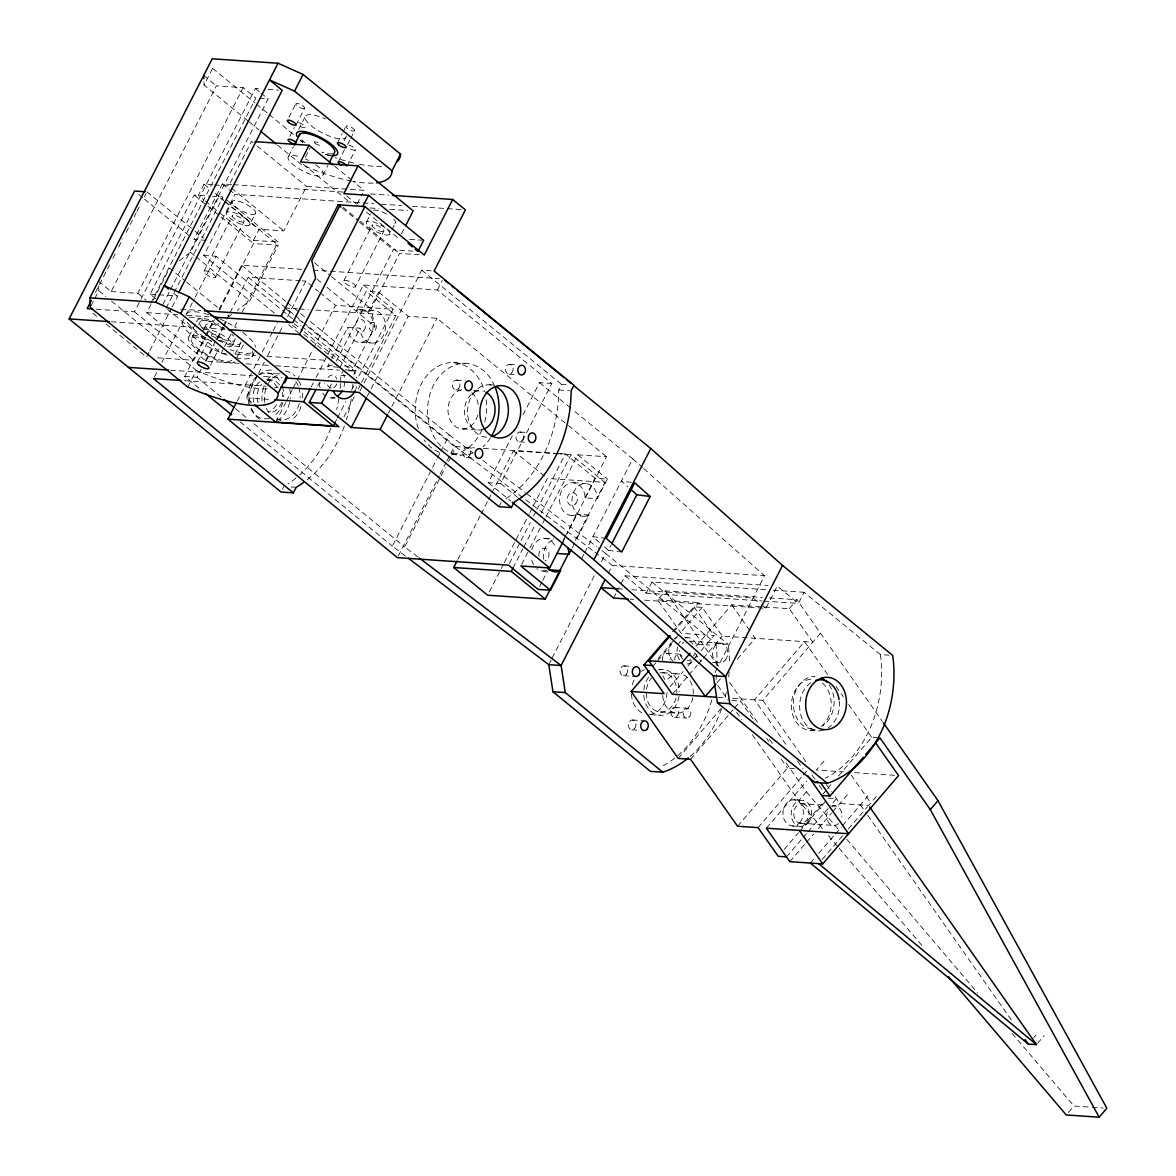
<?xml version="1.0" encoding="UTF-8"?>
<svg xmlns="http://www.w3.org/2000/svg" width="1176" height="1176" viewBox="0 0 1176 1176"><rect width="100%" height="100%" fill="white"/><g stroke="black" fill="none" stroke-linecap="round" stroke-linejoin="round"><path stroke-width="0.75" stroke-dasharray="5 3.75" d="M95.462 292.398L109.574 264.835M112.896 258.353L115.38 253.487M118.703 247.004L122.848 238.89M126.17 232.407L136.122 212.944M136.96 211.327L140.282 204.844M144.428 196.73L146.089 193.496M91.052 305.892L94.153 299.821M94.918 298.307L98.799 290.737L98.622 285.959M247.857 120.805L204.065 85.04L212.606 68.355L212.474 65.165M98.431 281.182L111.147 291.56L216.399 85.863L243.138 87.671L255.854 98.064L150.528 303.746M96.27 309.229L134.476 311.816L194.216 195.069L210.666 196.171M212.827 184.823L204.021 184.22L198.332 195.348L203.977 199.964M155.805 298.807L150.146 294.191L255.412 88.494L260.763 88.862M238.993 363.34L206.138 361.12L146.809 312.64L152.498 301.526M153.321 299.939L169.564 268.172L185.117 280.858M231.496 184.529L222.352 183.912L193.908 239.507L206.241 240.345M162.861 304.584L169.55 291.53M170.388 289.884L268.128 98.887L261.057 93.11M179.311 260.778L190.439 252.326L218.898 196.73L223.131 200.185M166.11 308.2L223.014 197.009L212.43 196.289M148.999 352.227L146.5 357.092L105.531 323.62M149.822 350.61L171.402 308.45M172.225 306.833L178.032 295.47M274.405 313.169L203.771 255.457L235.068 194.305L361.208 202.816M226.762 212.4L232.451 201.287M204.036 271.141L232.495 215.546M154.365 376.967L156.864 372.072M161.876 362.296L185.235 316.623M186.073 315.006L194.422 298.689M195.26 297.058L216.119 256.294L292.398 318.623M288.943 117.321L295.926 103.679M215.487 277.418A6.556 1.999 27.1 0 0 208.152 271.421A6.556 1.999 27.1 0 0 205.653 273.993A6.556 1.999 27.1 0 0 215.487 277.418L243.946 221.823A6.556 1.999 27.1 0 0 236.596 215.825A6.556 1.999 27.1 0 0 234.097 218.398A6.556 1.999 27.1 0 0 243.946 221.823M289.693 136.431L294.353 127.331M295.984 125.068L304.525 108.383A4.91 1.499 27.1 0 0 299.013 103.885A4.91 1.499 27.1 0 0 297.146 105.825A4.91 1.499 27.1 0 0 304.525 108.383M188.954 336.63L195.936 322.988M191.806 338.218L195.686 330.632M198.788 324.561L200.346 321.533M249.665 224.954A13.112 3.984 27.1 0 0 234.994 212.959A13.112 3.984 27.1 0 0 229.996 218.119A13.112 3.984 27.1 0 0 249.665 224.954L255.354 213.841A13.112 3.984 27.1 0 0 240.683 201.846A13.112 3.984 27.1 0 0 235.685 207.005A13.112 3.984 27.1 0 0 255.354 213.841M298.66 129.448L305.642 115.792M288.561 156.305L293.441 146.779M202.831 330.956L205.668 325.385M219.515 212.65L253.428 240.36L259.117 229.232L283.798 230.893L306.554 186.425L364.134 190.306L352.829 181.075M198.906 388.08L184.676 376.452L204.756 337.218M205.594 335.572L213.121 320.857M218.986 309.42L241.58 265.261L302.041 269.348M157.422 357.827L193.805 360.282L205.418 337.586M206.256 335.969L214.546 319.754M219.53 310.023L253.546 243.535L278.227 245.211L249.782 300.791L237.258 310.302M197.303 362.252L209.019 339.349M187.748 387.051L196.274 370.366A104.561 31.796 27.1 0 0 267.922 388.771M305.422 157.084L310.082 147.985M184.676 376.452L197.009 377.29L201.14 369.22M205.271 361.15L222.617 327.251M223.44 325.634L225.924 320.798M226.748 319.181L229.232 314.345M230.055 312.728L248.224 277.213L300.409 280.741M206.138 361.12L214.267 345.229M217.531 338.879L223.219 327.766M224.028 326.178L227.277 319.813M210.43 365.251L218.809 348.904M167.521 309.347L221.206 353.212L223.719 348.302M224.557 346.67L231.246 333.587M234.597 327.046L237.934 320.504M242.124 312.331L278.109 242.021L225.836 199.317M232.26 345.185L235.112 339.614M337.497 142.796L342.157 133.697M342.936 132.182L346.038 126.126M322.915 175.136L327.795 165.61M235.009 354.094L240.448 343.48M344.112 140.855L345.671 137.812M237.096 357.181L243.3 345.053A26.225 7.967 27.1 0 1 217.663 340.055M338.247 161.906L344.465 149.778M347.64 144.472L349.978 139.929M350.742 138.4L354.623 130.83A4.91 1.499 27.1 0 0 349.125 126.332A4.91 1.499 27.1 0 0 347.243 128.272A4.91 1.499 27.1 0 0 354.623 130.83M346.846 166.61L355.373 149.94M251.914 356.887L254.045 352.726M237.126 401.178L253.016 370.102M253.854 368.47L261.395 353.755M262.233 352.124L272.273 332.499M273.111 330.868L277.286 322.694M251.723 402.471L246.063 397.855L257.676 375.144M258.514 373.527L264.321 362.179M267.643 355.696L283.401 324.885M287.547 316.77L305.804 281.108L318.52 291.486M357.151 203.963L362.59 193.349M366.603 221.838L370.675 213.9M343.892 280.579L372.336 224.984M275.728 422.096L285.695 402.633M286.518 401.016L292.324 389.653M293.162 388.036L313.066 349.125M313.904 347.493L335.469 305.334L393.063 309.229L357.372 378.951M355.343 286.856A6.556 1.999 27.1 0 0 348.008 280.858A6.556 1.999 27.1 0 0 345.494 283.431A6.556 1.999 27.1 0 0 355.343 286.856L383.788 231.26A6.556 1.999 27.1 0 0 376.452 225.263A6.556 1.999 27.1 0 0 373.953 227.835A6.556 1.999 27.1 0 0 383.788 231.26M311.111 387.139L315.271 379.04M316.094 377.423L363.399 284.989L437.428 289.987L551.853 383.479L500.653 483.542L488.305 482.704L512.266 435.899M389.521 234.391A13.112 3.984 27.1 0 0 374.835 222.396A13.112 3.984 27.1 0 0 369.837 227.571A13.112 3.984 27.1 0 0 389.521 234.391L391.138 231.216M391.961 229.629L395.21 223.278M317.682 386.066L319.358 382.803L324.635 383.155M338.276 367.191L327.707 366.486L331.044 359.959M331.882 358.327L347.743 327.325L360.076 328.163L360.591 332.102A16.39 12.745 -86.1 0 0 376.526 342.275A16.39 12.745 -86.1 0 0 385.008 321.474A16.39 12.745 -86.1 0 0 369.073 311.302L356.196 310.802L366.206 291.236L378.554 292.06L408.219 316.3L437.002 318.24L566.979 424.433M336.38 360.973L393.269 249.797L412.658 251.105M401.472 233.774L404.823 227.233M329.177 388.536L331.691 383.626L331.926 386.625M340.04 367.309L360.076 328.163M368.529 311.64L378.554 292.06M348.508 370.734L352.168 370.969L374.923 326.502L371.116 308.994L399.561 253.399L420.714 254.825M282.461 489.245L283.886 486.467M340.599 381.891A119.085 92.595 -86.1 0 0 340.79 375.276L342.922 371.116M353.844 374.718L355.975 370.558L302.291 326.693M334.969 422.728L336.63 419.494M337.468 417.862L345.759 401.648M351.565 390.3L354.064 385.434M343.995 416.848L354.873 395.592M358.224 389.05L360.738 384.14M361.561 382.509L395.871 315.477L366.206 291.236M360.018 390.844L421.772 270.171L432.356 270.892M367.221 396.43L408.219 316.3M437.428 289.987L442.308 280.461M388.477 413.085L390.991 408.175M391.829 406.543L437.002 318.24M405.5 556.086L392.343 546.12L436.693 459.449M437.531 457.817L440.03 452.907M440.868 451.275L449.232 434.929L306.995 318.725M398.282 556.028L439.28 475.898M440.118 474.266L445.969 462.83M446.806 461.183L454.348 446.468L474.369 447.821M417.833 556.924L404.676 546.943L440.191 477.544M441.015 475.927L445.145 467.857M448.453 461.404L450.937 456.567M451.76 454.95L455.891 446.88L303.702 322.533M522.997 414.922L539.519 382.641L551.853 383.479M457.876 559.409L480.278 515.617M481.116 514L487.746 501.035M488.584 499.403L491.068 494.537M491.891 492.92L513.471 450.761L554.866 453.554M499.036 506.738L501.182 502.578M506.003 498.639A119.085 92.595 -86.1 0 0 558.791 389.991L561.628 384.434L568.684 384.905M489.29 591.969L503.401 564.406M504.225 562.775L529.126 514.132M529.95 512.515L532.434 507.65M533.272 506.033L547.384 478.47L604.964 482.351L573.432 543.974M509.34 563.524L520.218 542.268M521.056 540.622L530.258 522.644M533.595 516.102L536.109 511.192M536.947 509.561L565.391 453.965L595.056 478.206L607.404 479.044L597.349 498.683L585.001 497.86L584.884 495.375A16.39 12.745 -86.1 0 0 569.904 483.13A16.39 12.745 -86.1 0 0 559.835 502.784A16.39 12.745 -86.1 0 0 574.829 515.029L576.666 514.147L589.014 514.985L575.329 541.71M512.971 568.155L522.938 548.692M523.761 547.075L535.374 524.378M541.18 513.03L571.051 454.656L604.964 482.351M521.674 564.348L529.2 549.633M530.038 548.001L541.754 525.113M542.592 523.482L545.105 518.572M545.943 516.94L577.739 454.803L606.522 456.744L567.2 533.595M539.71 586.368L542.033 581.841M542.812 580.327L547.443 571.257M562.995 540.872L564.598 537.726M565.406 536.153L576.666 514.147M585.001 497.86L595.056 478.206M563.025 541.769L566.362 535.227M572.109 548.001L574.535 543.283M581.547 558.879L583.987 554.116M584.795 552.529L632.747 458.816L572.006 409.189M548.78 664.675L551.279 659.765M552.117 658.134L595.629 573.109M601.495 561.658L605.669 553.484L598.364 547.942M604.508 546.913L608.36 550.339L610.873 545.443M608.257 573.374L612.328 565.435L764.503 575.711L718.286 666.042M613.651 598.055L616.092 593.292M616.9 591.704L620.164 585.354M620.972 583.766L625.029 575.814L768.163 585.486M625.029 575.814L646.227 593.13L651.916 582.017L766.061 589.72M714.964 672.525L717.448 667.674M644.463 600.142L765.841 608.33L777.218 586.089L798.416 603.406L804.105 592.292L880.383 654.606L890.967 655.326M111.147 291.56L137.812 293.368L243.138 87.671M700.984 650.769L714.082 635.54L681.169 633.305L657.663 599.833L665.366 590.881L762.254 597.423M672.51 631.762L693.928 606.831L702.16 607.389L722.314 636.084L812.792 642.199L789.287 608.712L764.106 607.007M673.833 631.688L698.823 602.612L702.16 607.389L680.742 632.32M658.134 658.619L673.598 640.626M674.789 639.244L679.552 633.702M652.606 666.542L656.179 662.397M657.369 661L671.658 644.389M696.016 646.374L731.722 604.832L762.313 606.889M670.041 686.769L683.138 671.54M687.901 665.998L696.221 656.311M672.334 694.252L687.813 676.244M689.004 674.862L697.324 665.175M698.515 663.779L702.087 659.633M703.277 658.251L722.314 636.084M717.139 682.624L720.712 678.464M737.367 659.075L755.227 638.303L751.141 632.482M789.287 608.712L796.975 599.76L882.382 721.447M678.185 758.432L721.035 708.584M690.533 759.27L728.62 714.964M729.796 713.582L733.368 709.422M734.559 708.04L740.512 701.116L753.052 718.977M732.648 698.323L762.812 700.352L820.481 633.247M737.528 826.243L787.523 768.075L794.373 768.545M758.094 827.625L802.135 776.395M803.326 775.013L806.898 770.853M766.326 828.183L806.795 781.099M823.994 761.078L816.306 770.015L843.736 771.868M822.465 828.668L798.68 800.724L806.368 791.786L785.318 761.798M822.921 794.079L826.493 789.934M827.683 788.537L831.256 784.392M838.385 776.087L871.71 737.308L878.296 737.749M801.606 827.639L823.038 802.708M784.201 849.41L798.475 832.784M799.665 831.403L828.227 798.166L836.459 798.725L829.315 807.03M786.465 856.878L801.944 838.885M803.135 837.488L806.707 833.343M807.897 831.961L828.125 808.412M789.831 861.67L805.295 843.662M806.486 842.281L813.63 833.975M818.393 828.433L831.476 813.204M832.667 811.808L847.499 794.564M810.396 863.052L813.968 858.906M818.716 853.364L834.196 835.357M835.386 833.975L841.34 827.051M842.53 825.67L868.064 795.946M822.186 859.45L843.604 834.534M848.366 828.992L867.418 806.839M876.296 796.505L868.608 805.442L839.811 803.502L832.417 792.977M1033.733 1037.673L1035.938 1035.115M1037.57 1043.332L1044.156 1035.674M1068.455 1112.422L1073.953 1106.028L1090.402 1107.145M231.687 314.536L228.908 316.638L226.071 314.33M356.196 310.802L356.725 310.464A16.39 12.745 -86.1 0 1 372.66 320.636A16.39 12.745 -86.1 0 1 364.192 341.437A16.39 12.745 -86.1 0 1 348.258 331.264L347.743 327.325M327.707 366.486L329.118 365.736A16.39 12.745 -86.1 0 1 332.44 365.177M589.014 514.985L587.162 515.852A16.39 12.745 -86.1 0 1 572.183 503.622A16.39 12.745 -86.1 0 1 582.238 483.968A16.39 12.745 -86.1 0 1 597.217 496.199L597.349 498.683M267.922 89.347L278.639 90.067M259.367 98.299L268.128 98.887M233.318 184.661L343.01 192.055M370.425 193.908L388.712 195.142M214.591 184.941L228.703 185.881L251.458 141.414L255.692 144.868M363.031 202.948L373.997 203.683M381.318 204.183L401.428 205.535M412.394 206.27L461.756 209.607M369.999 207.961L378.995 208.564M389.785 209.299L407.793 210.519M409.542 239.389L421.875 240.213M253.428 240.36L278.109 242.021M203.771 255.457L216.119 256.294M313.036 270.083L439.456 278.624M302.203 280.858L305.804 281.108M150.146 294.191L176.959 295.999L172.71 292.545M360.018 309.626L372.351 310.449M284.812 307.98L297.557 308.832M299.38 308.95L308.479 309.567M315.771 310.067L395.871 315.477M180.737 309.185L200.846 310.538M146.809 312.64L177.841 314.742M186.969 315.359L208.872 316.829M111.191 321.739L193.452 327.296M202.595 327.913L226.351 329.515M360.9 342.289L373.248 343.127M509.546 364.354L516.602 364.839M453.348 362.649L465.696 363.472M221.206 353.212L226.689 353.579M235.832 354.196L255.942 355.549M266.908 356.299L327.237 360.37M509.032 374.174L516.088 374.659M345.391 369.837L355.975 370.558M246.299 363.825L268.201 365.31M275.507 365.795L339.379 370.117M456.435 380.083L465.24 380.686M489.334 384.772L494.626 385.14M340.79 375.276L346.082 375.644M558.791 389.991L569.36 390.711M267.055 373.057L279.844 373.924M473.458 390.27L480.764 390.77M170.52 370.219L252.781 375.776M263.747 376.511L282.034 377.746M455.906 389.903L462.962 390.373M268.084 379.701L270.818 379.892M184.47 380.686L266.364 386.213M331.573 397.929L335.101 398.164M246.063 397.855L271.259 399.546M519.998 432.018L527.054 432.503M462.241 428.931L478.691 430.048M277.433 419.744L281.093 419.994M519.483 441.838L526.539 442.323M483.468 448.438L558.115 453.48M559.938 453.598L565.391 453.965M466.872 447.747L473.928 448.218M556.66 453.686L571.051 454.656M452.054 454.524L460.86 455.112M466.358 457.567L473.413 458.037M573.226 482.719L585.56 483.542M290.942 486.938L296.234 487.305M571.507 515.441L583.84 516.279M544.782 538.299L553.587 538.902M543.047 571.036L546.575 571.271M773.308 590.205L804.105 592.292M769.56 597.908L796.975 599.76M619.061 588.897L622.677 589.132M631.747 589.749L753.125 597.937L760.196 603.714M646.227 593.13L762.18 600.965M763.988 601.083L798.416 603.406M657.663 599.833L698.823 602.612M629.968 599.157L633.585 599.407M684.638 637.51L687.931 637.73M689.577 641.126L720.668 643.213M605.669 553.484L715.861 643.507L728.194 644.345A109.309 84.995 -86.1 0 1 729.414 661.5M697.456 644.242L709.789 645.065M666.542 653.268L678.875 654.106M692.208 661L686.725 660.633A9.834 7.644 -86.1 0 0 690.606 659.486M712.318 662.367L719.624 662.852M624.044 665.851L632.85 666.454M659.324 669.232L662.852 669.467M662.588 672.731L679.037 673.848M623.53 675.671L635.863 676.509M718.036 697.339L725.342 697.824M731.707 700.514L740.512 701.116M674.892 707.408L687.24 708.246M660.515 712.009L676.964 713.126M651.43 714.685L660.25 715.273M674.377 717.228L686.725 718.051M809.955 730.281L818.187 730.84M632.394 719.991L642.978 720.697M631.88 729.811L638.935 730.281M854.702 772.617L894.921 775.322M793.859 799.812L802.076 800.356M802.738 803.722A9.834 7.644 -86.1 0 1 807.236 819.54A9.834 7.644 -86.1 0 1 794.182 817.1A9.834 7.644 -86.1 0 1 802.738 803.722L824.685 805.207M831.991 805.707L835.651 805.957M800.033 823.171L832.946 825.39M792.477 825.993L800.694 826.537M1092.239 1107.263L1103.206 1108.013M631.394 482.351L621.369 481.058L627.808 486.761M606.287 538.388L592.924 536.653L599.363 542.356M608.36 550.339L620.061 551.867M449.232 434.929L472.634 452.657M482.866 460.404L525.26 492.538M526.73 493.655L596.894 546.84M455.891 446.88L593.321 551.029M594.777 552.132L612.328 565.435M255.412 88.494L259.646 91.963M334.469 166.081L351.418 179.928M212.606 68.355L254.986 102.973M256.397 104.135L267.702 113.366M269.113 114.528L294.529 135.299M300.189 139.915L303.011 142.222M203.698 75.484L216.399 85.863M346.685 195.966L356.578 204.051M366.471 212.121L398.958 238.669M303.334 164.287L349.948 202.375M249.268 121.966L259.161 130.051M277.521 145.045L301.541 164.669A104.561 31.796 27.1 0 0 351.8 181.119M421.772 270.171L561.628 384.434M343.054 207.226L358.592 219.927M360.018 221.073L399.561 253.399M342.407 208.24L357.96 220.941M359.371 222.088L393.269 249.797M257.103 146.03L306.554 186.425M539.519 382.641L570.595 408.028M568.39 425.58L606.522 456.744M761.607 604.861L765.841 608.33M577.739 454.803L607.404 479.044M363.399 284.989L393.063 309.229M231.525 188.189L283.798 230.893M222.352 183.912L235.068 194.305M314.609 262.821L330.147 275.522M331.559 276.669L371.116 308.994M204.021 184.22L209.666 188.836M215.326 193.452L223.793 200.376M225.204 201.537L259.117 229.232M224.542 201.346L278.227 245.211M317.005 279.182L321.239 282.637M326.884 287.253L374.923 326.502M319.931 292.648L335.469 305.334M513.471 450.761L544.547 476.162M205.388 201.111L218.104 211.504M194.216 195.069L219.647 215.84M221.059 216.987L253.546 243.535M651.916 582.017L728.194 644.345M241.58 265.261L285.665 301.291M287.091 302.452L305.584 317.564M146.912 191.864L193.525 229.952M194.951 231.113L203.419 238.037M248.224 277.213L293.735 314.404M295.161 315.565L302.276 321.371M500.653 483.542L517.602 497.389M286.238 309.126L293.294 314.903M298.939 319.519L306.01 325.282M307.421 326.443L454.348 446.468M293.809 319.769L300.88 325.546M138.812 194.496L143.046 197.965M144.457 199.111L191.085 237.199M294.235 323.65L302.717 330.574M304.128 331.735L352.168 370.969M488.305 482.704L510.913 501.182M292.574 325.208L298.234 329.824M303.878 334.44L333.543 358.665M288.532 324.708L298.425 332.793M190.439 252.326L194.687 255.78M196.098 256.941L249.782 300.791M186.528 282.019L220.426 309.714M137.812 293.368L146.28 300.292M134.476 311.816L193.805 360.282M98.799 290.737L105.869 296.499M111.514 301.115L196.274 370.366M197.009 377.29L221.191 397.047M235.421 408.66L248.224 419.126M253.913 423.772L404.676 546.943M240.154 421.772L392.343 546.12M92.816 313.242L97.064 316.697M632.747 458.816L642.361 467.342M643.728 468.562L764.503 575.711M806.368 791.786L839.664 830.888M846.808 839.267L977.623 992.897M1012.11 1033.41L1073.953 1106.028M828.404 835.651L837.929 846.823M839.12 848.219L922.366 945.989M827.654 674.524L804.56 641.64L754.58 699.793L787.112 746.143M836.048 686.49L843.383 696.942M848.631 704.424L871.71 737.308M731.722 604.832L750.112 631.027M851.262 775.16L870.666 802.811M860.376 804.898L866.668 813.865M867.726 815.35L1011.463 1020.151M826.375 784.377L831.417 791.551M762.812 700.352L807.927 764.635M693.928 606.831L714.082 635.54M812.116 775.205L815.13 779.512M819.158 785.259L824.2 792.433M797.593 761.092L802.84 768.56M665.366 590.881L717.977 665.851M729.546 682.33L757.961 722.814M769.545 739.307L773.749 745.305M766.62 738.322L768.722 741.292M781.246 759.152L787.523 768.075M694.751 652.665L701.014 661.588M717.727 685.402L728.179 700.279M736.588 712.274L741.85 719.771M752.375 734.765L798.68 800.724M319.358 382.803L319.578 385.787A16.39 12.745 -86.1 0 0 320.754 389.741M203.933 81.85L204.065 85.04M203.639 329.897A16.39 4.983 27.1 0 1 225.924 337.306A16.39 4.983 27.1 0 1 227.115 346.611M381.73 166.389A104.561 31.796 27.1 0 1 358.695 164.126M353.638 163.008A104.561 31.796 27.1 0 1 335.204 157.716M330.294 156.026A104.561 31.796 27.1 0 1 321.945 152.924M373.189 183.074A104.561 31.796 27.1 0 1 353.432 181.427M298.704 122.686A4.91 1.499 27.1 0 1 305.407 127.126A4.91 1.499 27.1 0 1 298.822 125.612M278.109 386.992A104.561 31.796 27.1 0 1 274.478 388.006M241.065 341.746A22.947 6.982 27.1 0 1 210.357 334.719M202.669 328.457A22.947 6.982 27.1 0 1 218.707 324.017M234.921 338.085A16.39 4.983 27.1 0 1 220.5 338.085A16.39 4.983 27.1 0 1 205.829 324.988A16.39 4.983 27.1 0 1 225.336 329.545M231.628 334.013A16.39 4.983 27.1 0 1 233.73 336.174M346.317 136.107A22.947 6.982 27.1 0 1 325.855 134.637A22.947 6.982 27.1 0 1 304.981 117.512A22.947 6.982 27.1 0 1 325.458 118.982M330.559 155.467A22.947 6.982 27.1 0 1 322.665 153.453M302.644 142.443A22.947 6.982 27.1 0 1 300.292 140.356M211.357 334.94A6.556 1.999 27.1 0 1 217.692 335.572A6.556 1.999 27.1 0 1 223.087 340.584A6.556 1.999 27.1 0 1 215.811 339.085M212.194 336.424A6.556 1.999 27.1 0 1 211.577 335.616M231.907 360.15A22.947 6.982 27.1 0 1 208.608 355.358A22.947 6.982 27.1 0 1 191.232 339.291A22.947 6.982 27.1 0 1 211.518 341.29M348.816 145.133A4.91 1.499 27.1 0 1 354.667 148.235A4.91 1.499 27.1 0 1 353.976 150.146A4.91 1.499 27.1 0 1 347.993 147.368M822.392 683.08A25.563 19.874 -86.1 0 1 820.069 727.297M815.144 729.635A25.563 19.874 -86.1 0 1 791.433 707.246A25.563 19.874 -86.1 0 1 812.645 679.228M839.267 701.161A25.563 19.874 -86.1 0 1 828.301 727.856M823.376 730.193A25.563 19.874 -86.1 0 1 800.665 714.302A25.563 19.874 -86.1 0 1 810.764 682.786M831.697 806.545A9.834 7.644 -86.1 0 1 841.825 817.085M838.664 823.538A9.834 7.644 -86.1 0 1 828.639 822.524A9.834 7.644 -86.1 0 1 828.448 809.588M689.709 641.42A9.834 7.644 -86.1 0 1 693.002 644.11M694.487 653.68A9.834 7.644 -86.1 0 1 693.59 656.017M682.977 659.163A9.834 7.644 -86.1 0 1 679.596 650.49M682.198 643.639A9.834 7.644 -86.1 0 1 683.873 642.155M659.912 672.922A19.669 15.288 -86.1 0 1 676.832 693.031M676.038 698.088A19.669 15.288 -86.1 0 1 653.018 709.055A19.669 15.288 -86.1 0 1 651.475 678.023M667.924 679.14A19.669 15.288 -86.1 0 1 691.547 683.741A19.669 15.288 -86.1 0 1 681.83 712.333A19.669 15.288 -86.1 0 1 662.691 694.531M685.27 638.053A13.112 10.187 -86.1 0 1 697.25 647.858M696.898 654.635A13.112 10.187 -86.1 0 1 695.722 657.737M691.738 662.382A13.112 10.187 -86.1 0 1 686.549 663.911M679.552 659.765A13.112 10.187 -86.1 0 1 677.582 647.006M678.758 643.889A13.112 10.187 -86.1 0 1 680.522 641.258M673.319 661.382A13.112 10.187 -86.1 0 1 670.54 643.345M674.524 638.7A13.112 10.187 -86.1 0 1 677.038 637.51M328.045 377.614A6.556 5.101 -86.1 0 1 336.777 378.981M336.674 383.993A6.556 5.101 -86.1 0 1 332.558 388.036M331.22 388.051A6.556 5.101 -86.1 0 1 327.251 384.111M266.702 379.613A16.39 12.745 -86.1 0 1 277.301 388.256M276.434 404.632A16.39 12.745 -86.1 0 1 268.304 411.923M253.942 402.398A16.39 12.745 -86.1 0 1 260.219 381.524M267.496 380.304A16.39 12.745 -86.1 0 1 279.565 385.066M282.475 392.549A16.39 12.745 -86.1 0 1 282.696 396.797M281.623 402.354A16.39 12.745 -86.1 0 1 269.098 412.614M258.059 402.677A16.39 12.745 -86.1 0 1 261.572 384.287M249.327 405.426A22.947 17.846 -86.1 0 1 257.809 375.864A22.947 17.846 -86.1 0 1 281.137 383.464M282.358 386.522A22.947 17.846 -86.1 0 1 283.666 396.738M282.755 402.648A22.947 17.846 -86.1 0 1 273.714 416.201M269.289 418.303A22.947 17.846 -86.1 0 1 249.812 406.764M538.902 556.16A6.556 5.101 -86.1 0 1 542.93 548.295A6.556 5.101 -86.1 0 1 548.927 553.19A6.556 5.101 -86.1 0 1 544.9 561.055M880.383 654.606A109.309 84.995 -86.1 0 1 825.317 778.174M295.749 381.421A22.947 17.846 -86.1 0 1 298.337 386.287M298.822 387.624A22.947 17.846 -86.1 0 1 300.115 397.855M299.204 403.75A22.947 17.846 -86.1 0 1 276.522 419.009M268.834 412.747A22.947 17.846 -86.1 0 1 265.026 403.721M264.762 402.265A22.947 17.846 -86.1 0 1 266.849 386.257M267.466 384.964A22.947 17.846 -86.1 0 1 278.844 374.747M729.12 671.893A109.309 84.995 -86.1 0 1 728.503 678.787M726.254 692.414A109.309 84.995 -86.1 0 1 724.622 699.088M721.579 708.849A109.309 84.995 -86.1 0 1 689.724 756.785M715.861 643.507A109.309 84.995 -86.1 0 1 717.022 665.866M716.522 674.51A109.309 84.995 -86.1 0 1 715.949 679.669M711.833 699.896A109.309 84.995 -86.1 0 1 676.082 757.05M674.745 758.108A109.309 84.995 -86.1 0 1 660.794 767.061M829.124 684.755A26.225 20.389 -86.1 0 1 822.73 725.754M812.351 728.826A26.225 20.389 -86.1 0 1 793.374 701.763A26.225 20.389 -86.1 0 1 815.115 676.465M658.192 670.011A22.947 17.846 -86.1 0 1 679.419 691.767M679.052 696.251A22.947 17.846 -86.1 0 1 659.663 715.243A22.947 17.846 -86.1 0 1 643.684 692.973M643.86 689.989A22.947 17.846 -86.1 0 1 649.02 676.597M662.735 675.98A22.947 17.846 -86.1 0 1 664.749 679.566M667.027 692.429A22.947 17.846 -86.1 0 1 647.903 714.449M641.89 712.759A22.947 17.846 -86.1 0 1 631.35 692.149M632.335 684.755A22.947 17.846 -86.1 0 1 634.437 679.316M641.435 671.261A22.947 17.846 -86.1 0 1 644.345 669.703M674.862 660.133A4.91 3.822 -86.1 0 1 677.391 654.415A4.91 3.822 -86.1 0 1 682.051 656.708M662.838 660.5A4.91 3.822 -86.1 0 1 666.042 653.297A4.91 3.822 -86.1 0 1 669.908 659.618M418.288 428.534A45.893 35.677 -86.1 0 1 437.634 366.515A45.893 35.677 -86.1 0 1 484.571 391.535M486.232 399.752A45.893 35.677 -86.1 0 1 484.747 421.802M481.998 429.74A45.893 35.677 -86.1 0 1 451.628 454.245M439.383 452.334A45.893 35.677 -86.1 0 1 424.022 439.78M473.193 452.878A45.893 35.677 -86.1 0 1 429.946 427.27A45.893 35.677 -86.1 0 1 447.556 368.838A45.893 35.677 -86.1 0 1 493.861 384.273M490.524 437.737A45.893 35.677 -86.1 0 1 483.071 446.586M471.811 392.622A19.669 15.288 -86.1 0 1 478.309 404.853M477.765 415.01A19.669 15.288 -86.1 0 1 460.036 428.637A19.669 15.288 -86.1 0 1 448.041 408.072A19.669 15.288 -86.1 0 1 462.976 389.682M531.831 549.912A16.39 12.745 -86.1 0 1 543.106 538.373A16.39 12.745 -86.1 0 1 555.366 546.958M546.37 570.625A16.39 12.745 -86.1 0 1 536.8 568.567M533.61 564.774A16.39 12.745 -86.1 0 1 531.39 558.38M543.738 559.217A16.39 12.745 -86.1 0 1 553.793 539.549M343.745 374.615A16.39 12.745 -86.1 0 1 344.436 377.305M344.759 381.538A16.39 12.745 -86.1 0 1 342.833 389.726M334.895 397.356A16.39 12.745 -86.1 0 1 328.295 397.37M325.267 395.739A16.39 12.745 -86.1 0 1 322.694 393.137M482.689 429.549A19.669 15.288 -86.1 0 1 464.417 410.6A19.669 15.288 -86.1 0 1 483.41 391.182M344.774 366.001A16.39 12.745 -86.1 0 1 356.784 378.143M356.563 386.61A16.39 12.745 -86.1 0 1 355.725 389.3M289.752 388.991A26.225 20.389 -86.1 0 1 290.163 399.178M289.59 402.545A26.225 20.389 -86.1 0 1 277.477 420.258M259.484 419.185A26.225 20.389 -86.1 0 1 250.973 406.734M250.165 403.5A26.225 20.389 -86.1 0 1 257.779 375.776M258.867 374.747A26.225 20.389 -86.1 0 1 272.935 370.219M285.268 371.043A26.225 20.389 -86.1 0 1 294.97 375.997M298.689 380.745A26.225 20.389 -86.1 0 1 301.276 386.595M302.585 393.166A26.225 20.389 -86.1 0 1 302.644 398.311M301.041 406.646A26.225 20.389 -86.1 0 1 291.045 420.361M262.013 400.987A26.225 20.389 -86.1 0 1 266.291 381.524M267.143 380.186A26.225 20.389 -86.1 0 1 274.772 373.071M252.34 351.345A39.337 11.951 27.1 0 1 235.729 357.695M227.233 355.226A39.337 11.951 27.1 0 1 183.191 319.24M189.115 317.255A39.337 11.951 27.1 0 1 224.704 328.31M251.341 353.006A39.337 11.951 27.1 0 1 230.07 349.669M211.739 341.452A39.337 11.951 27.1 0 1 186.308 320.68M186.028 313.683A39.337 11.951 27.1 0 1 202.213 312.875M203.83 313.257A39.337 11.951 27.1 0 1 208.946 314.756M219.868 318.99A39.337 11.951 27.1 0 1 236.288 327.854M242.77 332.352A39.337 11.951 27.1 0 1 255.648 347.14M340.511 383.538A119.085 92.595 -86.1 0 1 339.967 390.123M338.894 398.296A119.085 92.595 -86.1 0 1 336.659 409.586M330.897 428.196A119.085 92.595 -86.1 0 1 299.733 474.839M295.926 478.103A119.085 92.595 -86.1 0 1 288.002 483.924M234.759 361.738A26.225 7.967 27.1 0 1 195.407 348.067A26.225 7.967 27.1 0 1 205.403 337.747M486.57 437.149A26.225 20.389 -86.1 0 1 467.945 406.675A26.225 20.389 -86.1 0 1 494.567 385.904M196.774 321.93A26.225 7.967 27.1 0 1 213.944 321.063M352.844 384.376A119.085 92.595 -86.1 0 1 352.609 387.668M351.227 399.134A119.085 92.595 -86.1 0 1 346.406 419.861M344.362 426.006A119.085 92.595 -86.1 0 1 304.349 481.969M315.683 164.743A19.669 5.983 27.1 0 1 318.093 176.077A19.669 5.983 27.1 0 1 290.795 162.523A19.669 5.983 27.1 0 1 299.439 156.658M305.481 158.966A19.669 5.983 27.1 0 1 308.553 160.451M332.587 153.733A19.669 5.983 27.1 0 1 321.959 152.072M304.775 142.649A19.669 5.983 27.1 0 1 301.909 139.988M393.886 219.324A13.112 3.984 27.1 0 1 392.225 223.925M373.439 210.166A13.112 3.984 27.1 0 1 386.639 214.017M725.18 660.221A9.834 7.644 -86.1 0 0 722.623 643.639A9.834 7.644 -86.1 0 0 712.627 655.267A9.834 7.644 -86.1 0 0 725.18 660.221M799.871 822.465A13.112 10.187 -86.1 0 0 796.461 800.371A13.112 10.187 -86.1 0 0 783.143 815.865A13.112 10.187 -86.1 0 0 799.871 822.465M808.103 823.024A13.112 10.187 -86.1 0 0 804.693 800.915A13.112 10.187 -86.1 0 0 791.375 816.423A13.112 10.187 -86.1 0 0 808.103 823.024M626.293 674.348A4.91 3.822 -86.1 0 0 625.015 666.072A4.91 3.822 -86.1 0 0 620.031 671.878A4.91 3.822 -86.1 0 0 626.293 674.348M575.726 503.857A6.556 5.101 -86.1 0 0 574.02 492.817A6.556 5.101 -86.1 0 0 567.346 500.564A6.556 5.101 -86.1 0 0 575.726 503.857M363.81 330.735A6.556 5.101 -86.1 0 0 362.105 319.696A6.556 5.101 -86.1 0 0 355.446 327.442A6.556 5.101 -86.1 0 0 363.81 330.735M634.658 728.488A4.91 3.822 -86.1 0 0 633.379 720.197A4.91 3.822 -86.1 0 0 628.381 726.004A4.91 3.822 -86.1 0 0 634.658 728.488M677.155 715.905A4.91 3.822 -86.1 0 0 675.877 707.614A4.91 3.822 -86.1 0 0 670.879 713.42A4.91 3.822 -86.1 0 0 677.155 715.905M689.504 716.743A4.91 3.822 -86.1 0 0 688.21 708.452A4.91 3.822 -86.1 0 0 683.227 714.258A4.91 3.822 -86.1 0 0 689.504 716.743M375.144 330.133A4.586 3.572 -86.1 0 0 373.953 322.4A4.586 3.572 -86.1 0 0 369.293 327.825A4.586 3.572 -86.1 0 0 375.144 330.133M458.684 388.58A4.91 3.822 -86.1 0 0 457.405 380.289A4.91 3.822 -86.1 0 0 452.407 386.11A4.91 3.822 -86.1 0 0 458.684 388.58M469.136 456.244A4.91 3.822 -86.1 0 0 467.857 447.953A4.91 3.822 -86.1 0 0 462.859 453.774A4.91 3.822 -86.1 0 0 469.136 456.244M315.065 143.34A3.278 1 27.1 0 0 319.99 145.06A3.278 1 27.1 0 0 316.315 142.061A3.278 1 27.1 0 0 315.065 143.34M511.81 372.851A4.91 3.822 -86.1 0 0 510.531 364.575A4.91 3.822 -86.1 0 0 505.533 370.381A4.91 3.822 -86.1 0 0 511.81 372.851M522.262 440.515A4.91 3.822 -86.1 0 0 520.983 432.239A4.91 3.822 -86.1 0 0 515.985 438.045A4.91 3.822 -86.1 0 0 522.262 440.515"/><path stroke-width="1.5" d="M304.349 481.969A119.085 92.595 -86.1 0 1 296.234 487.305L293.383 492.862L281.049 492.024L69.149 318.902L134.578 191.041L145.148 191.747M168.477 289.075L164.243 285.621L189.292 296.837L286.768 376.482L278.242 393.151A104.561 31.796 27.1 0 1 187.748 387.051L90.273 307.406L89.891 297.851L212.224 58.8L278.036 63.239L303.085 74.456L400.56 154.1A104.561 31.796 27.1 0 1 397.326 161.48M91.316 300.512L87.171 308.612L92.625 308.994M89.891 297.851L155.702 302.291L278.036 63.239M178.62 292.736L282.211 90.302L269.495 79.924L294.559 91.14L392.034 170.77L400.56 154.1M278.242 393.151L180.766 313.522L189.292 296.837M294.559 91.14L303.085 74.456M294.25 145.192L299.939 134.079M333.058 164.919L309.038 145.295L300.512 161.979L358.092 165.86L413.188 210.871L405.661 225.586M329.427 162.435L334.293 152.895A19.669 5.983 27.1 0 0 319.166 137.827A19.669 5.983 27.1 0 0 299.41 135.549M548.222 569.743L560.555 570.58L550.5 590.22L538.167 589.396L508.502 565.156L397.444 557.659L227.924 419.156L236.288 402.809M204.506 310.787L281.284 315.962L338.173 204.786L364.913 206.579L424.242 255.06L452.686 199.464L465.402 209.857L434.12 271.009L573.976 385.272L571.124 390.829A119.085 92.595 -86.1 0 1 514.221 502.02L511.384 507.576L499.036 506.738L359.18 392.475L280.932 387.198M358.092 165.86L343.862 193.658L368.544 195.334L423.639 240.345L417.95 251.458L415.128 249.15M340.231 204.918L311.787 260.513L315.594 278.021L292.824 322.503L214.341 317.197M362.855 206.447L368.544 195.334M228.188 329.633L299.483 334.454L364.913 206.579M274.861 399.796L303.643 401.736L310.288 388.771M227.924 419.156L338.982 426.653L309.303 402.427L316.006 389.344M309.303 402.427L321.651 403.25L328.339 390.167M254.545 404.779L275.728 422.096L333.322 425.977L334.969 422.728M321.651 403.25L351.315 427.491L366.383 398.061M351.315 427.491L380.113 429.431L387.639 414.716M569.287 552.073L545.223 599.099L487.628 595.218L453.73 567.508L457.052 561.025M453.73 567.508L511.31 571.404L512.971 568.155M550.5 590.22L520.836 565.994L549.633 567.935L563.025 541.769M556.557 553.455L568.89 554.278L571.315 549.574M650.784 448.526L782.54 565.421L892.731 655.444A109.309 84.995 -86.1 0 1 827.301 783.304L729.826 703.674L725.636 676.612L593.88 559.717L650.784 448.526L573.976 385.772M611.711 543.812L636.819 494.758L650.166 496.493L621.722 552.088L606.287 538.388L634.731 482.792L650.166 496.493M605.008 579.724L561.114 665.498L565.288 692.576L662.764 772.206A109.309 84.995 -86.1 0 0 688.416 757.873M782.54 565.421L725.636 676.612L713.303 675.774L581.547 558.879L512.324 502.328M649.034 670.702L631.189 691.473L664.087 693.693L643.948 664.999L668.938 635.907M716.213 697.206L672.334 694.252L648.829 660.765L670.261 635.834M648.829 660.765L681.742 662.985L690.077 653.297M715.949 684.006L705.247 696.471L681.742 662.985M821.73 795.461L829.962 796.02L863.272 757.256M865.654 754.477L879.942 737.866L930.304 809.617L1099.163 1117.2L1106.851 1108.248L937.992 800.665L883.426 722.931M808.088 776.042L848.587 833.74L766.326 828.183L789.831 861.67L822.73 863.89L898.567 775.572L875.841 743.188M930.304 809.617L937.992 800.665M560.555 570.58L558.718 571.448A16.39 12.745 -86.1 0 1 547.413 567.685M255.06 141.649L309.038 145.295M392.372 195.392L452.686 199.464M69.149 318.902L109.353 321.621M128.478 367.382L168.697 370.087M285.695 377.996L358.812 382.92M180.825 380.436L153.527 378.599L293.383 492.862M617.253 588.764L600.936 587.677L613.651 598.055L628.146 599.04M643.948 664.999L652.18 665.543M408.425 558.306L548.78 664.675L561.114 665.498L419.303 558.027M548.78 664.675L552.955 691.738L565.288 692.576M713.303 675.774L717.478 702.836L729.826 703.674M662.764 772.206L650.431 771.368L552.955 691.738M717.478 702.836L814.953 782.481L827.301 783.304M786.465 856.878L778.247 856.334L758.094 827.625L737.528 826.243L690.533 759.27L678.185 758.432L631.189 691.473M810.396 863.052L1028.236 1044.067L1036.468 1044.611L869.652 806.942M1099.163 1117.2L1066.264 1114.98L948.532 976.712M155.702 302.291L180.766 313.522M408.057 243.373L412.306 246.842M444.543 280.035L448.806 283.519M451.657 285.841L454.495 288.164M457.346 290.487L564.024 377.643M566.861 379.966L571.124 383.45M260.572 131.197L276.11 143.898M338.173 204.786L340.996 207.094M519.013 498.55L593.88 559.717M281.284 315.962L289.752 322.9M299.483 334.454L511.384 507.576M380.113 429.431L549.633 567.935M303.643 401.736L333.322 425.977M511.31 571.404L545.223 599.099M224.043 399.37L233.995 407.499M206.006 393.886L231.613 414.805M818.614 863.61L1036.468 1044.611M630.38 489.04L636.819 494.758M1025.09 1039.584L1028.236 1044.067M820.51 782.569L829.962 796.02M799.224 830.403L822.73 863.89M568.89 554.278L568.772 551.794A16.39 12.745 -86.1 0 0 567.714 547.795M203.698 75.484L203.816 78.66M341.466 165.375A4.91 1.499 27.1 0 1 338.997 161.656A4.91 1.499 27.1 0 1 346.347 165.14M295.617 144.413A4.91 1.499 27.1 0 1 289.09 141.385A4.91 1.499 27.1 0 1 289.84 139.297A4.91 1.499 27.1 0 1 296.249 142.693M392.034 170.77A104.561 31.796 27.1 0 1 376.614 182.794M297.205 136.534A22.947 6.982 27.1 0 1 322.283 138.327A22.947 6.982 27.1 0 1 331.867 155.599M286.768 376.482A104.561 31.796 27.1 0 1 284.489 382.832M815.688 680.434A25.563 19.874 -86.1 0 1 839.061 699.529M817.952 781.423A109.309 84.995 -86.1 0 1 814.953 782.481M821.583 678.126A26.225 20.389 -86.1 0 1 827.228 682.403M495.361 387.712A45.893 35.677 -86.1 0 1 491.377 436.37M342.216 390.932A16.39 12.745 -86.1 0 1 338.012 395.724M485.923 392.181A19.669 15.288 -86.1 0 1 495.008 411.071A19.669 15.288 -86.1 0 1 483.983 429.093M355.181 390.564A16.39 12.745 -86.1 0 1 333.087 390.579M495.802 386.448A26.225 20.389 -86.1 0 1 508.267 412.688A26.225 20.389 -86.1 0 1 491.891 436.487M210.71 315.344A39.337 11.951 27.1 0 1 218.324 318.314M338.717 144.942A4.91 1.499 27.1 0 0 346.097 147.5A4.91 1.499 27.1 0 0 340.584 143.002A4.91 1.499 27.1 0 0 338.717 144.942M288.605 122.51A4.91 1.499 27.1 0 0 295.984 125.068A4.91 1.499 27.1 0 0 290.487 120.569A4.91 1.499 27.1 0 0 288.605 122.51M198.92 365.104A6.556 1.999 27.1 0 0 208.769 368.514A6.556 1.999 27.1 0 0 201.419 362.531A6.556 1.999 27.1 0 0 198.92 365.104M638.641 675.186A4.91 3.822 -86.1 0 0 637.363 666.895A4.91 3.822 -86.1 0 0 632.365 672.716A4.91 3.822 -86.1 0 0 638.641 675.186M839.502 722.608A26.225 20.389 -86.1 0 0 832.682 678.42A26.225 20.389 -86.1 0 0 806.045 709.407A26.225 20.389 -86.1 0 0 839.502 722.608M647.006 729.311A4.91 3.822 -86.1 0 0 645.712 721.035A4.91 3.822 -86.1 0 0 640.729 726.841A4.91 3.822 -86.1 0 0 647.006 729.311M534.595 441.353A4.91 3.822 -86.1 0 0 533.316 433.062A4.91 3.822 -86.1 0 0 528.318 438.883A4.91 3.822 -86.1 0 0 534.595 441.353M471.032 389.418A4.91 3.822 -86.1 0 0 469.753 381.127A4.91 3.822 -86.1 0 0 464.755 386.933A4.91 3.822 -86.1 0 0 471.032 389.418M481.484 457.082A4.91 3.822 -86.1 0 0 480.19 448.791A4.91 3.822 -86.1 0 0 475.207 454.597A4.91 3.822 -86.1 0 0 481.484 457.082M513.721 430.93A26.225 20.389 -86.1 0 0 506.9 386.728A26.225 20.389 -86.1 0 0 480.264 417.73A26.225 20.389 -86.1 0 0 513.721 430.93M524.143 373.689A4.91 3.822 -86.1 0 0 522.864 365.398A4.91 3.822 -86.1 0 0 517.881 371.219A4.91 3.822 -86.1 0 0 524.143 373.689"/></g></svg>
